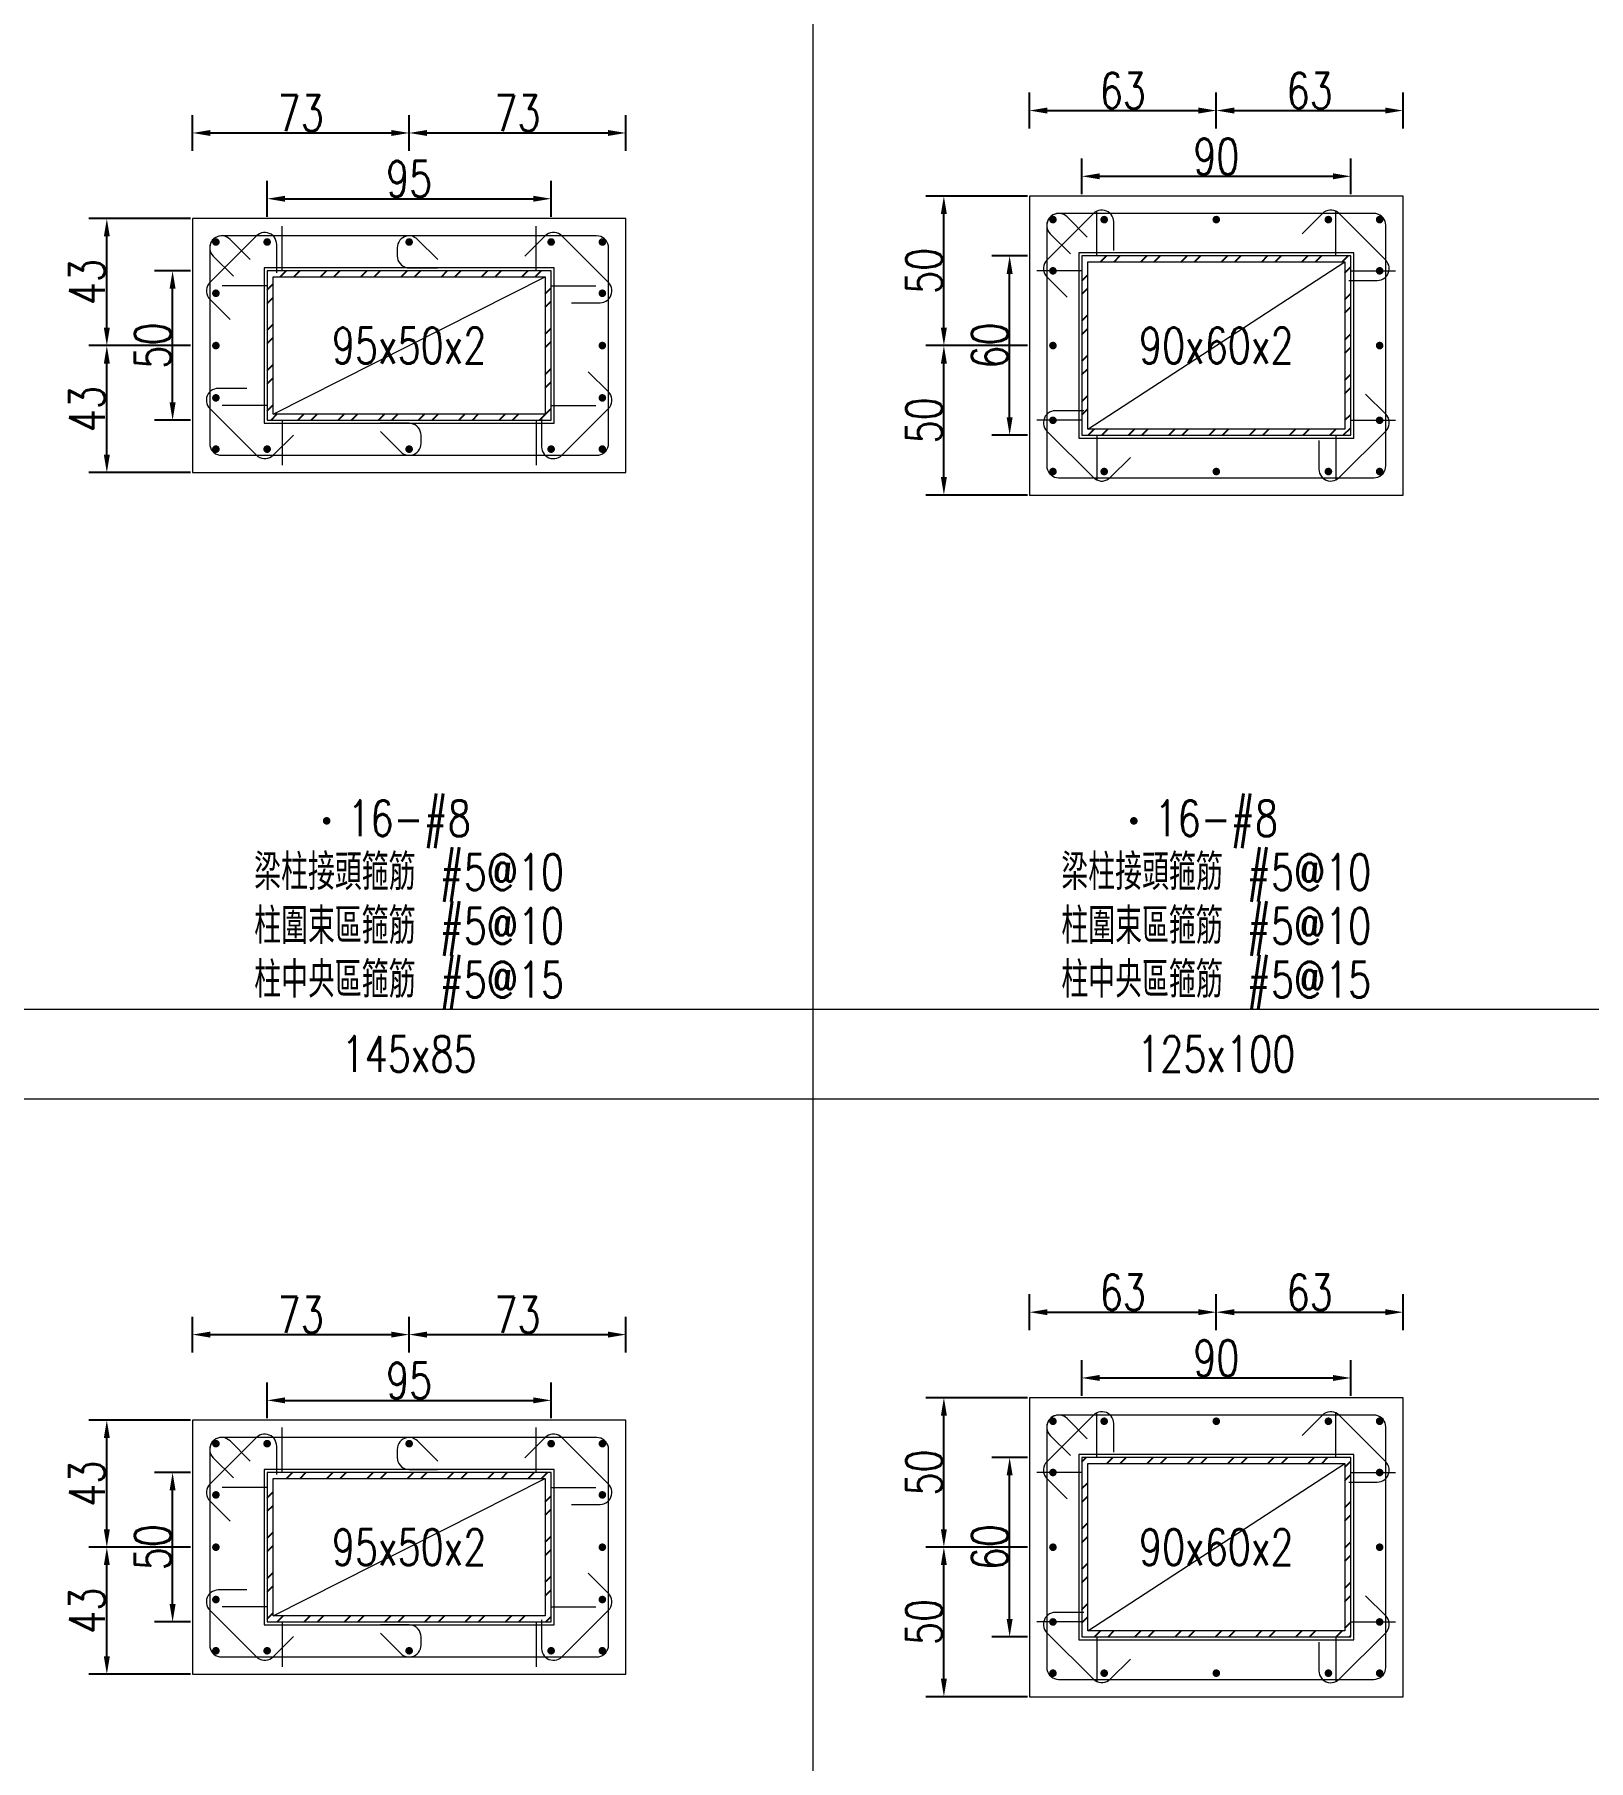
# Model space of a CAD drawing. Header units: millimetres. Extents: x 0 to 3905, y 0 to 8880.
# Drawn here: x 920 to 1440, y 5005 to 5582 of the extents above; entities that cross this region are included whole.
import ezdxf
from ezdxf.enums import TextEntityAlignment as Align

# ---------------------------------------------------------------- set-up
doc = ezdxf.new("R2010")
doc.units = ezdxf.units.MM
doc.layers.get('DEFPOINTS').update_dxf_attribs({"color": 3})
for name, color, linetype in [('Hatch線', 6, 'Continuous'), ('主筋斷面', 2, 'Continuous'), ('文字-主筋根數', 7, 'Continuous'), ('文字-剪力筋 中央區', 7, 'Continuous'), ('文字-剪力筋-BC', 7, 'Continuous'), ('文字-剪力筋-圍束區', 7, 'Continuous'), ('文字-斷面尺寸', 7, 'Continuous'), ('文字-輔助字', 7, 'Continuous'), ('柱斷面線', 4, 'Continuous'), ('標註字', 4, 'Continuous'), ('箍筋線', 1, 'Continuous'), ('網格線', 7, 'Continuous'), ('鋼柱', 11, 'Continuous')]:
    doc.layers.add(name, color=color, linetype=linetype)
doc.styles.add('note', font='txt.shx', dxfattribs={"width": 0.75, "height": 12})
doc.styles.add('txt', font='txt.shx', dxfattribs={"height": 0.2, "bigfont": 'chineset.shx'})
doc.dimstyles.new('RCAD_DIM', dxfattribs={"dimtxt": 12, "dimasz": 6, "dimexe": 6, "dimexo": 0.625, "dimtad": 1, "dimdec": 0, "dimdsep": 46, "dimtxsty": 'note', "dimcen": 2.5, "dimclrd": 256, "dimclre": 256, "dimclrt": 256, "dimadec": 0, "dimazin": 0, "dimtfac": 1, "dimtmove": 0, "dimatfit": 3, "dimfxl": 0, "dimtolj": 1, "dimarcsym": 0})

# ---------------------------------------------------------------- blocks, each defined once
blk = doc.blocks.new('*D618')
at = {"layer": 'DEFPOINTS', "color": 0}
for p in [(1092.5, 5125.125), (997.5, 5118.5), (1092.5, 5118.5)]:
    blk.add_point(p, dxfattribs=at)
at = {"layer": '標註字', "lineweight": -2}
for p, q in [((997.5, 5119.125), (997.5, 5131.125)), ((1092.5, 5119.125), (1092.5, 5131.125)), ((1003.5, 5125.125), (1086.5, 5125.125))]:
    blk.add_line(p, q, dxfattribs=at)
at = {"layer": '標註字'}
for points in [[(1003.5, 5126.125), (1003.5, 5124.125), (997.5, 5125.125)], [(1086.5, 5124.125), (1086.5, 5126.125), (1092.5, 5125.125)]]:
    blk.add_solid(points, dxfattribs=at)
at = {"layer": '標註字', "insert": (1045, 5131.75), "char_height": 12, "attachment_point": 5, "style": 'note'}
blk.add_mtext('\\A1;95', dxfattribs=at)
blk = doc.blocks.new('*D619')
at = {"layer": 'DEFPOINTS', "color": 0}
for p in [(965.875, 5101), (972.5, 5101), (972.5, 5051)]:
    blk.add_point(p, dxfattribs=at)
at = {"layer": '標註字', "lineweight": -2}
for p, q in [((971.875, 5101), (959.875, 5101)), ((965.875, 5057), (965.875, 5095)), ((971.875, 5051), (959.875, 5051))]:
    blk.add_line(p, q, dxfattribs=at)
at = {"layer": '標註字'}
for points in [[(966.875, 5095), (964.875, 5095), (965.875, 5101)], [(964.875, 5057), (966.875, 5057), (965.875, 5051)]]:
    blk.add_solid(points, dxfattribs=at)
at = {"layer": '標註字', "insert": (959.25, 5076), "char_height": 12, "attachment_point": 5, "rotation": 90, "style": 'note'}
blk.add_mtext('\\A1;50', dxfattribs=at)
blk = doc.blocks.new('*D620')
at = {"layer": 'DEFPOINTS', "color": 0}
for p in [(1045, 5147.125), (972.5, 5140.5), (1045, 5140.5)]:
    blk.add_point(p, dxfattribs=at)
at = {"layer": '標註字', "lineweight": -2}
for p, q in [((972.5, 5141.125), (972.5, 5153.125)), ((1045, 5141.125), (1045, 5153.125)), ((978.5, 5147.125), (1039, 5147.125))]:
    blk.add_line(p, q, dxfattribs=at)
at = {"layer": '標註字'}
for points in [[(978.5, 5148.125), (978.5, 5146.125), (972.5, 5147.125)], [(1039, 5146.125), (1039, 5148.125), (1045, 5147.125)]]:
    blk.add_solid(points, dxfattribs=at)
at = {"layer": '標註字', "insert": (1008.75, 5153.75), "char_height": 12, "attachment_point": 5, "style": 'note'}
blk.add_mtext('\\A1;73', dxfattribs=at)
blk = doc.blocks.new('*D621')
at = {"layer": 'DEFPOINTS', "color": 0}
for p in [(1117.5, 5147.125), (1045, 5140.5), (1117.5, 5140.5)]:
    blk.add_point(p, dxfattribs=at)
at = {"layer": '標註字', "lineweight": -2}
for p, q in [((1045, 5141.125), (1045, 5153.125)), ((1117.5, 5141.125), (1117.5, 5153.125)), ((1051, 5147.125), (1111.5, 5147.125))]:
    blk.add_line(p, q, dxfattribs=at)
at = {"layer": '標註字'}
for points in [[(1051, 5148.125), (1051, 5146.125), (1045, 5147.125)], [(1111.5, 5146.125), (1111.5, 5148.125), (1117.5, 5147.125)]]:
    blk.add_solid(points, dxfattribs=at)
at = {"layer": '標註字', "insert": (1081.25, 5153.75), "char_height": 12, "attachment_point": 5, "style": 'note'}
blk.add_mtext('\\A1;73', dxfattribs=at)
blk = doc.blocks.new('*D622')
at = {"layer": 'DEFPOINTS', "color": 0}
for p in [(943.875, 5076), (972.5, 5076), (972.5, 5033.5)]:
    blk.add_point(p, dxfattribs=at)
at = {"layer": '標註字', "lineweight": -2}
for p, q in [((971.875, 5076), (937.875, 5076)), ((943.875, 5039.5), (943.875, 5070)), ((971.875, 5033.5), (937.875, 5033.5))]:
    blk.add_line(p, q, dxfattribs=at)
at = {"layer": '標註字'}
for points in [[(944.875, 5070), (942.875, 5070), (943.875, 5076)], [(942.875, 5039.5), (944.875, 5039.5), (943.875, 5033.5)]]:
    blk.add_solid(points, dxfattribs=at)
at = {"layer": '標註字', "insert": (937.25, 5054.75), "char_height": 12, "attachment_point": 5, "rotation": 90, "style": 'note'}
blk.add_mtext('\\A1;43', dxfattribs=at)
blk = doc.blocks.new('*D623')
at = {"layer": 'DEFPOINTS', "color": 0}
for p in [(943.875, 5118.5), (972.5, 5118.5), (972.5, 5076)]:
    blk.add_point(p, dxfattribs=at)
at = {"layer": '標註字', "lineweight": -2}
for p, q in [((971.875, 5118.5), (937.875, 5118.5)), ((943.875, 5082), (943.875, 5112.5)), ((971.875, 5076), (937.875, 5076))]:
    blk.add_line(p, q, dxfattribs=at)
at = {"layer": '標註字'}
for points in [[(944.875, 5112.5), (942.875, 5112.5), (943.875, 5118.5)], [(942.875, 5082), (944.875, 5082), (943.875, 5076)]]:
    blk.add_solid(points, dxfattribs=at)
at = {"layer": '標註字', "insert": (937.25, 5097.25), "char_height": 12, "attachment_point": 5, "rotation": 90, "style": 'note'}
blk.add_mtext('\\A1;43', dxfattribs=at)
blk = doc.blocks.new('Circle_Filled')
at = {"const_width": 0.5}
blk.add_lwpolyline([(-0.25, 0, 1), (0.25, 0, 1)], format="xyb", close=True, dxfattribs=at)
blk = doc.blocks.new('*D624')
at = {"layer": 'DEFPOINTS', "color": 0}
for p in [(1092.5, 5527.125), (997.5, 5520.5), (1092.5, 5520.5)]:
    blk.add_point(p, dxfattribs=at)
at = {"layer": '標註字', "lineweight": -2}
for p, q in [((997.5, 5521.125), (997.5, 5533.125)), ((1092.5, 5521.125), (1092.5, 5533.125)), ((1003.5, 5527.125), (1086.5, 5527.125))]:
    blk.add_line(p, q, dxfattribs=at)
at = {"layer": '標註字'}
for points in [[(1003.5, 5528.125), (1003.5, 5526.125), (997.5, 5527.125)], [(1086.5, 5526.125), (1086.5, 5528.125), (1092.5, 5527.125)]]:
    blk.add_solid(points, dxfattribs=at)
at = {"layer": '標註字', "insert": (1045, 5533.75), "char_height": 12, "attachment_point": 5, "style": 'note'}
blk.add_mtext('\\A1;95', dxfattribs=at)
blk = doc.blocks.new('*D625')
at = {"layer": 'DEFPOINTS', "color": 0}
for p in [(965.875, 5503), (972.5, 5503), (972.5, 5453)]:
    blk.add_point(p, dxfattribs=at)
at = {"layer": '標註字', "lineweight": -2}
for p, q in [((971.875, 5503), (959.875, 5503)), ((965.875, 5459), (965.875, 5497)), ((971.875, 5453), (959.875, 5453))]:
    blk.add_line(p, q, dxfattribs=at)
at = {"layer": '標註字'}
for points in [[(966.875, 5497), (964.875, 5497), (965.875, 5503)], [(964.875, 5459), (966.875, 5459), (965.875, 5453)]]:
    blk.add_solid(points, dxfattribs=at)
at = {"layer": '標註字', "insert": (959.25, 5478), "char_height": 12, "attachment_point": 5, "rotation": 90, "style": 'note'}
blk.add_mtext('\\A1;50', dxfattribs=at)
blk = doc.blocks.new('*D626')
at = {"layer": 'DEFPOINTS', "color": 0}
for p in [(1045, 5549.125), (972.5, 5542.5), (1045, 5542.5)]:
    blk.add_point(p, dxfattribs=at)
at = {"layer": '標註字', "lineweight": -2}
for p, q in [((972.5, 5543.125), (972.5, 5555.125)), ((1045, 5543.125), (1045, 5555.125)), ((978.5, 5549.125), (1039, 5549.125))]:
    blk.add_line(p, q, dxfattribs=at)
at = {"layer": '標註字'}
for points in [[(978.5, 5550.125), (978.5, 5548.125), (972.5, 5549.125)], [(1039, 5548.125), (1039, 5550.125), (1045, 5549.125)]]:
    blk.add_solid(points, dxfattribs=at)
at = {"layer": '標註字', "insert": (1008.75, 5555.75), "char_height": 12, "attachment_point": 5, "style": 'note'}
blk.add_mtext('\\A1;73', dxfattribs=at)
blk = doc.blocks.new('*D627')
at = {"layer": 'DEFPOINTS', "color": 0}
for p in [(1117.5, 5549.125), (1045, 5542.5), (1117.5, 5542.5)]:
    blk.add_point(p, dxfattribs=at)
at = {"layer": '標註字', "lineweight": -2}
for p, q in [((1045, 5543.125), (1045, 5555.125)), ((1117.5, 5543.125), (1117.5, 5555.125)), ((1051, 5549.125), (1111.5, 5549.125))]:
    blk.add_line(p, q, dxfattribs=at)
at = {"layer": '標註字'}
for points in [[(1051, 5550.125), (1051, 5548.125), (1045, 5549.125)], [(1111.5, 5548.125), (1111.5, 5550.125), (1117.5, 5549.125)]]:
    blk.add_solid(points, dxfattribs=at)
at = {"layer": '標註字', "insert": (1081.25, 5555.75), "char_height": 12, "attachment_point": 5, "style": 'note'}
blk.add_mtext('\\A1;73', dxfattribs=at)
blk = doc.blocks.new('*D628')
at = {"layer": 'DEFPOINTS', "color": 0}
for p in [(943.875, 5478), (972.5, 5478), (972.5, 5435.5)]:
    blk.add_point(p, dxfattribs=at)
at = {"layer": '標註字', "lineweight": -2}
for p, q in [((971.875, 5478), (937.875, 5478)), ((943.875, 5441.5), (943.875, 5472)), ((971.875, 5435.5), (937.875, 5435.5))]:
    blk.add_line(p, q, dxfattribs=at)
at = {"layer": '標註字'}
for points in [[(944.875, 5472), (942.875, 5472), (943.875, 5478)], [(942.875, 5441.5), (944.875, 5441.5), (943.875, 5435.5)]]:
    blk.add_solid(points, dxfattribs=at)
at = {"layer": '標註字', "insert": (937.25, 5456.75), "char_height": 12, "attachment_point": 5, "rotation": 90, "style": 'note'}
blk.add_mtext('\\A1;43', dxfattribs=at)
blk = doc.blocks.new('*D629')
at = {"layer": 'DEFPOINTS', "color": 0}
for p in [(943.875, 5520.5), (972.5, 5520.5), (972.5, 5478)]:
    blk.add_point(p, dxfattribs=at)
at = {"layer": '標註字', "lineweight": -2}
for p, q in [((971.875, 5520.5), (937.875, 5520.5)), ((943.875, 5484), (943.875, 5514.5)), ((971.875, 5478), (937.875, 5478))]:
    blk.add_line(p, q, dxfattribs=at)
at = {"layer": '標註字'}
for points in [[(944.875, 5514.5), (942.875, 5514.5), (943.875, 5520.5)], [(942.875, 5484), (944.875, 5484), (943.875, 5478)]]:
    blk.add_solid(points, dxfattribs=at)
at = {"layer": '標註字', "insert": (937.25, 5499.25), "char_height": 12, "attachment_point": 5, "rotation": 90, "style": 'note'}
blk.add_mtext('\\A1;43', dxfattribs=at)
blk = doc.blocks.new('*D750')
at = {"layer": 'DEFPOINTS', "color": 0}
for p in [(1360, 5132.625), (1270, 5126), (1360, 5126)]:
    blk.add_point(p, dxfattribs=at)
at = {"layer": '標註字', "lineweight": -2}
for p, q in [((1270, 5126.625), (1270, 5138.625)), ((1360, 5126.625), (1360, 5138.625)), ((1276, 5132.625), (1354, 5132.625))]:
    blk.add_line(p, q, dxfattribs=at)
at = {"layer": '標註字'}
for points in [[(1276, 5133.625), (1276, 5131.625), (1270, 5132.625)], [(1354, 5131.625), (1354, 5133.625), (1360, 5132.625)]]:
    blk.add_solid(points, dxfattribs=at)
at = {"layer": '標註字', "insert": (1315, 5139.25), "char_height": 12, "attachment_point": 5, "style": 'note'}
blk.add_mtext('\\A1;90', dxfattribs=at)
blk = doc.blocks.new('*D751')
at = {"layer": 'DEFPOINTS', "color": 0}
for p in [(1245.875, 5106), (1252.5, 5106), (1252.5, 5046)]:
    blk.add_point(p, dxfattribs=at)
at = {"layer": '標註字', "lineweight": -2}
for p, q in [((1251.875, 5106), (1239.875, 5106)), ((1245.875, 5052), (1245.875, 5100)), ((1251.875, 5046), (1239.875, 5046))]:
    blk.add_line(p, q, dxfattribs=at)
at = {"layer": '標註字'}
for points in [[(1246.875, 5100), (1244.875, 5100), (1245.875, 5106)], [(1244.875, 5052), (1246.875, 5052), (1245.875, 5046)]]:
    blk.add_solid(points, dxfattribs=at)
at = {"layer": '標註字', "insert": (1239.25, 5076), "char_height": 12, "attachment_point": 5, "rotation": 90, "style": 'note'}
blk.add_mtext('\\A1;60', dxfattribs=at)
blk = doc.blocks.new('*D752')
at = {"layer": 'DEFPOINTS', "color": 0}
for p in [(1315, 5154.625), (1252.5, 5148), (1315, 5148)]:
    blk.add_point(p, dxfattribs=at)
at = {"layer": '標註字', "lineweight": -2}
for p, q in [((1252.5, 5148.625), (1252.5, 5160.625)), ((1315, 5148.625), (1315, 5160.625)), ((1258.5, 5154.625), (1309, 5154.625))]:
    blk.add_line(p, q, dxfattribs=at)
at = {"layer": '標註字'}
for points in [[(1258.5, 5155.625), (1258.5, 5153.625), (1252.5, 5154.625)], [(1309, 5153.625), (1309, 5155.625), (1315, 5154.625)]]:
    blk.add_solid(points, dxfattribs=at)
at = {"layer": '標註字', "insert": (1283.75, 5161.25), "char_height": 12, "attachment_point": 5, "style": 'note'}
blk.add_mtext('\\A1;63', dxfattribs=at)
blk = doc.blocks.new('*D753')
at = {"layer": 'DEFPOINTS', "color": 0}
for p in [(1377.5, 5154.625), (1315, 5148), (1377.5, 5148)]:
    blk.add_point(p, dxfattribs=at)
at = {"layer": '標註字', "lineweight": -2}
for p, q in [((1315, 5148.625), (1315, 5160.625)), ((1377.5, 5148.625), (1377.5, 5160.625)), ((1321, 5154.625), (1371.5, 5154.625))]:
    blk.add_line(p, q, dxfattribs=at)
at = {"layer": '標註字'}
for points in [[(1321, 5155.625), (1321, 5153.625), (1315, 5154.625)], [(1371.5, 5153.625), (1371.5, 5155.625), (1377.5, 5154.625)]]:
    blk.add_solid(points, dxfattribs=at)
at = {"layer": '標註字', "insert": (1346.25, 5161.25), "char_height": 12, "attachment_point": 5, "style": 'note'}
blk.add_mtext('\\A1;63', dxfattribs=at)
blk = doc.blocks.new('*D754')
at = {"layer": 'DEFPOINTS', "color": 0}
for p in [(1223.875, 5076), (1252.5, 5076), (1252.5, 5026)]:
    blk.add_point(p, dxfattribs=at)
at = {"layer": '標註字', "lineweight": -2}
for p, q in [((1251.875, 5076), (1217.875, 5076)), ((1223.875, 5032), (1223.875, 5070)), ((1251.875, 5026), (1217.875, 5026))]:
    blk.add_line(p, q, dxfattribs=at)
at = {"layer": '標註字'}
for points in [[(1224.875, 5070), (1222.875, 5070), (1223.875, 5076)], [(1222.875, 5032), (1224.875, 5032), (1223.875, 5026)]]:
    blk.add_solid(points, dxfattribs=at)
at = {"layer": '標註字', "insert": (1217.25, 5051), "char_height": 12, "attachment_point": 5, "rotation": 90, "style": 'note'}
blk.add_mtext('\\A1;50', dxfattribs=at)
blk = doc.blocks.new('*D755')
at = {"layer": 'DEFPOINTS', "color": 0}
for p in [(1223.875, 5126), (1252.5, 5126), (1252.5, 5076)]:
    blk.add_point(p, dxfattribs=at)
at = {"layer": '標註字', "lineweight": -2}
for p, q in [((1251.875, 5126), (1217.875, 5126)), ((1223.875, 5082), (1223.875, 5120)), ((1251.875, 5076), (1217.875, 5076))]:
    blk.add_line(p, q, dxfattribs=at)
at = {"layer": '標註字'}
for points in [[(1224.875, 5120), (1222.875, 5120), (1223.875, 5126)], [(1222.875, 5082), (1224.875, 5082), (1223.875, 5076)]]:
    blk.add_solid(points, dxfattribs=at)
at = {"layer": '標註字', "insert": (1217.25, 5101), "char_height": 12, "attachment_point": 5, "rotation": 90, "style": 'note'}
blk.add_mtext('\\A1;50', dxfattribs=at)
blk = doc.blocks.new('*D756')
at = {"layer": 'DEFPOINTS', "color": 0}
for p in [(1360, 5534.625), (1270, 5528), (1360, 5528)]:
    blk.add_point(p, dxfattribs=at)
at = {"layer": '標註字', "lineweight": -2}
for p, q in [((1270, 5528.625), (1270, 5540.625)), ((1360, 5528.625), (1360, 5540.625)), ((1276, 5534.625), (1354, 5534.625))]:
    blk.add_line(p, q, dxfattribs=at)
at = {"layer": '標註字'}
for points in [[(1276, 5535.625), (1276, 5533.625), (1270, 5534.625)], [(1354, 5533.625), (1354, 5535.625), (1360, 5534.625)]]:
    blk.add_solid(points, dxfattribs=at)
at = {"layer": '標註字', "insert": (1315, 5541.25), "char_height": 12, "attachment_point": 5, "style": 'note'}
blk.add_mtext('\\A1;90', dxfattribs=at)
blk = doc.blocks.new('*D757')
at = {"layer": 'DEFPOINTS', "color": 0}
for p in [(1245.875, 5508), (1252.5, 5508), (1252.5, 5448)]:
    blk.add_point(p, dxfattribs=at)
at = {"layer": '標註字', "lineweight": -2}
for p, q in [((1251.875, 5508), (1239.875, 5508)), ((1245.875, 5454), (1245.875, 5502)), ((1251.875, 5448), (1239.875, 5448))]:
    blk.add_line(p, q, dxfattribs=at)
at = {"layer": '標註字'}
for points in [[(1246.875, 5502), (1244.875, 5502), (1245.875, 5508)], [(1244.875, 5454), (1246.875, 5454), (1245.875, 5448)]]:
    blk.add_solid(points, dxfattribs=at)
at = {"layer": '標註字', "insert": (1239.25, 5478), "char_height": 12, "attachment_point": 5, "rotation": 90, "style": 'note'}
blk.add_mtext('\\A1;60', dxfattribs=at)
blk = doc.blocks.new('*D758')
at = {"layer": 'DEFPOINTS', "color": 0}
for p in [(1315, 5556.625), (1252.5, 5550), (1315, 5550)]:
    blk.add_point(p, dxfattribs=at)
at = {"layer": '標註字', "lineweight": -2}
for p, q in [((1252.5, 5550.625), (1252.5, 5562.625)), ((1315, 5550.625), (1315, 5562.625)), ((1258.5, 5556.625), (1309, 5556.625))]:
    blk.add_line(p, q, dxfattribs=at)
at = {"layer": '標註字'}
for points in [[(1258.5, 5557.625), (1258.5, 5555.625), (1252.5, 5556.625)], [(1309, 5555.625), (1309, 5557.625), (1315, 5556.625)]]:
    blk.add_solid(points, dxfattribs=at)
at = {"layer": '標註字', "insert": (1283.75, 5563.25), "char_height": 12, "attachment_point": 5, "style": 'note'}
blk.add_mtext('\\A1;63', dxfattribs=at)
blk = doc.blocks.new('*D759')
at = {"layer": 'DEFPOINTS', "color": 0}
for p in [(1377.5, 5556.625), (1315, 5550), (1377.5, 5550)]:
    blk.add_point(p, dxfattribs=at)
at = {"layer": '標註字', "lineweight": -2}
for p, q in [((1315, 5550.625), (1315, 5562.625)), ((1377.5, 5550.625), (1377.5, 5562.625)), ((1321, 5556.625), (1371.5, 5556.625))]:
    blk.add_line(p, q, dxfattribs=at)
at = {"layer": '標註字'}
for points in [[(1321, 5557.625), (1321, 5555.625), (1315, 5556.625)], [(1371.5, 5555.625), (1371.5, 5557.625), (1377.5, 5556.625)]]:
    blk.add_solid(points, dxfattribs=at)
at = {"layer": '標註字', "insert": (1346.25, 5563.25), "char_height": 12, "attachment_point": 5, "style": 'note'}
blk.add_mtext('\\A1;63', dxfattribs=at)
blk = doc.blocks.new('*D760')
at = {"layer": 'DEFPOINTS', "color": 0}
for p in [(1223.875, 5478), (1252.5, 5478), (1252.5, 5428)]:
    blk.add_point(p, dxfattribs=at)
at = {"layer": '標註字', "lineweight": -2}
for p, q in [((1251.875, 5478), (1217.875, 5478)), ((1223.875, 5434), (1223.875, 5472)), ((1251.875, 5428), (1217.875, 5428))]:
    blk.add_line(p, q, dxfattribs=at)
at = {"layer": '標註字'}
for points in [[(1224.875, 5472), (1222.875, 5472), (1223.875, 5478)], [(1222.875, 5434), (1224.875, 5434), (1223.875, 5428)]]:
    blk.add_solid(points, dxfattribs=at)
at = {"layer": '標註字', "insert": (1217.25, 5453), "char_height": 12, "attachment_point": 5, "rotation": 90, "style": 'note'}
blk.add_mtext('\\A1;50', dxfattribs=at)
blk = doc.blocks.new('*D761')
at = {"layer": 'DEFPOINTS', "color": 0}
for p in [(1223.875, 5528), (1252.5, 5528), (1252.5, 5478)]:
    blk.add_point(p, dxfattribs=at)
at = {"layer": '標註字', "lineweight": -2}
for p, q in [((1251.875, 5528), (1217.875, 5528)), ((1223.875, 5484), (1223.875, 5522)), ((1251.875, 5478), (1217.875, 5478))]:
    blk.add_line(p, q, dxfattribs=at)
at = {"layer": '標註字'}
for points in [[(1224.875, 5522), (1222.875, 5522), (1223.875, 5528)], [(1222.875, 5484), (1224.875, 5484), (1223.875, 5478)]]:
    blk.add_solid(points, dxfattribs=at)
at = {"layer": '標註字', "insert": (1217.25, 5503), "char_height": 12, "attachment_point": 5, "rotation": 90, "style": 'note'}
blk.add_mtext('\\A1;50', dxfattribs=at)

msp = doc.modelspace()

# ---------------------------------------------------------------- hatches: boundary and pattern name
at = {"layer": 'Hatch線'}
h = msp.add_hatch(dxfattribs=at)
h.set_pattern_fill('ANSI32', color=256, style=0)
h.paths.add_polyline_path([(997.5, 5453), (1092.5, 5453), (1092.5, 5503), (997.5, 5503)], flags=17)
h.paths.add_polyline_path([(999.5, 5455), (999.5, 5501), (1090.5, 5501), (1090.5, 5455)])
h = msp.add_hatch(dxfattribs=at)
h.set_pattern_fill('ANSI32', color=256, style=0)
h.paths.add_polyline_path([(1270, 5448), (1360, 5448), (1360, 5508), (1270, 5508)], flags=17)
h.paths.add_polyline_path([(1272, 5450), (1272, 5506), (1358, 5506), (1358, 5450)])
h = msp.add_hatch(dxfattribs=at)
h.set_pattern_fill('ANSI32', color=256, style=0)
h.paths.add_polyline_path([(1270, 5046), (1360, 5046), (1360, 5106), (1270, 5106)], flags=17)
h.paths.add_polyline_path([(1272, 5048), (1272, 5104), (1358, 5104), (1358, 5048)])
h = msp.add_hatch(dxfattribs=at)
h.set_pattern_fill('ANSI32', color=256, style=0)
h.paths.add_polyline_path([(997.5, 5051), (1092.5, 5051), (1092.5, 5101), (997.5, 5101)], flags=17)
h.paths.add_polyline_path([(999.5, 5053), (999.5, 5099), (1090.5, 5099), (1090.5, 5053)])

# ---------------------------------------------------------------- linework, layer by layer
at = {"layer": 'DEFPOINTS', "lineweight": 5}
for points in [[(1275, 5508), (1275, 5523)], [(1355, 5508), (1355, 5523)], [(1002.5, 5503), (1002.5, 5518)], [(1087.5, 5503), (1087.5, 5518)], [(1270, 5447), (1361, 5447), (1361, 5509), (1269, 5509), (1269, 5447), (1270, 5447)], [(997.5, 5452), (1093.5, 5452), (1093.5, 5504), (996.5, 5504), (996.5, 5452), (997.5, 5452)], [(1270, 5503), (1255, 5503)], [(1272, 5450), (1358, 5506)], [(1360, 5503), (1375, 5503)], [(997.5, 5498), (982.5, 5498)], [(999.5, 5455), (1090.5, 5501)], [(1092.5, 5498), (1107.5, 5498)], [(997.5, 5458), (982.5, 5458)], [(1092.5, 5458), (1107.5, 5458)], [(1002.5, 5453), (1002.5, 5438)], [(1087.5, 5453), (1087.5, 5438)], [(1270, 5453), (1255, 5453)], [(1360, 5453), (1375, 5453)], [(1275, 5448), (1275, 5433)], [(1355, 5448), (1355, 5433)], [(1002.5, 5101), (1002.5, 5116)], [(1087.5, 5101), (1087.5, 5116)], [(1275, 5106), (1275, 5121)], [(1355, 5106), (1355, 5121)], [(1270, 5045), (1361, 5045), (1361, 5107), (1269, 5107), (1269, 5045), (1270, 5045)], [(997.5, 5050), (1093.5, 5050), (1093.5, 5102), (996.5, 5102), (996.5, 5050), (997.5, 5050)], [(999.5, 5053), (1090.5, 5099)], [(1270, 5101), (1255, 5101)], [(1272, 5048), (1358, 5104)], [(1360, 5101), (1375, 5101)], [(997.5, 5096), (982.5, 5096)], [(1092.5, 5096), (1107.5, 5096)], [(997.5, 5056), (982.5, 5056)], [(1092.5, 5056), (1107.5, 5056)], [(1002.5, 5051), (1002.5, 5036)], [(1087.5, 5051), (1087.5, 5036)], [(1270, 5051), (1255, 5051)], [(1360, 5051), (1375, 5051)], [(1275, 5046), (1275, 5031)], [(1355, 5046), (1355, 5031)]]:
    msp.add_lwpolyline(points, dxfattribs=at)
at = {"layer": '柱斷面線', "lineweight": 5}
for points in [[(1252.5, 5428), (1377.5, 5428), (1377.5, 5528), (1252.5, 5528), (1252.5, 5428)], [(972.5, 5435.5), (1117.5, 5435.5), (1117.5, 5520.5), (972.5, 5520.5), (972.5, 5435.5)], [(1252.5, 5026), (1377.5, 5026), (1377.5, 5126), (1252.5, 5126), (1252.5, 5026)], [(972.5, 5033.5), (1117.5, 5033.5), (1117.5, 5118.5), (972.5, 5118.5), (972.5, 5033.5)]]:
    msp.add_lwpolyline(points, dxfattribs=at)
at = {"layer": '箍筋線', "lineweight": 5}
for points in [[(1280.69, 5509.81), (1280.69, 5519.35), (1280.63, 5520.02), (1280.46, 5520.66), (1280.19, 5521.27), (1279.82, 5521.83), (1279.36, 5522.32), (1278.83, 5522.72), (1278.23, 5523.02), (1277.6, 5523.23), (1276.93, 5523.32), (1276.27, 5523.3), (1275.61, 5523.17), (1274.99, 5522.93), (1274.41, 5522.59), (1273.9, 5522.16), (1258.34, 5506.6), (1257.89, 5506.07), (1257.55, 5505.47), (1257.31, 5504.82), (1257.19, 5504.13), (1257.19, 5503.44), (1257.31, 5502.76), (1257.55, 5502.11), (1257.89, 5501.51), (1258.34, 5500.98), (1265.08, 5494.23)], [(1271.83, 5514.29), (1265.08, 5521.04), (1264.57, 5521.47), (1263.99, 5521.81), (1263.37, 5522.05), (1262.72, 5522.18), (1262.05, 5522.2), (1261.39, 5522.11), (1260.75, 5521.9), (1260.16, 5521.6), (1259.62, 5521.19), (1259.16, 5520.71), (1258.79, 5520.15), (1258.52, 5519.54), (1258.35, 5518.9), (1258.29, 5518.23), (1258.29, 5437.77), (1258.36, 5437.08), (1258.53, 5436.41), (1258.83, 5435.78), (1259.22, 5435.21), (1259.71, 5434.72), (1260.28, 5434.33), (1260.91, 5434.03), (1261.58, 5433.86), (1262.27, 5433.79), (1367.73, 5433.79), (1368.42, 5433.86), (1369.09, 5434.03), (1369.72, 5434.33), (1370.29, 5434.72), (1370.78, 5435.21), (1371.17, 5435.78), (1371.47, 5436.41), (1371.64, 5437.08), (1371.71, 5437.77), (1371.71, 5518.23), (1371.64, 5518.92), (1371.47, 5519.59), (1371.17, 5520.22), (1370.78, 5520.79), (1370.29, 5521.28), (1369.72, 5521.67), (1369.09, 5521.97), (1368.42, 5522.14), (1367.73, 5522.21), (1262.27, 5522.21), (1261.6, 5522.15), (1260.96, 5521.98), (1260.35, 5521.71), (1259.79, 5521.34), (1259.31, 5520.88), (1258.9, 5520.34), (1258.6, 5519.75), (1258.39, 5519.11), (1258.3, 5518.45), (1258.32, 5517.78), (1258.45, 5517.13), (1258.69, 5516.51), (1259.03, 5515.93), (1259.46, 5515.42), (1266.21, 5508.67)], [(1359.31, 5499.81), (1368.85, 5499.81), (1369.52, 5499.87), (1370.16, 5500.04), (1370.77, 5500.31), (1371.33, 5500.68), (1371.82, 5501.14), (1372.22, 5501.67), (1372.52, 5502.27), (1372.73, 5502.9), (1372.82, 5503.57), (1372.8, 5504.23), (1372.67, 5504.89), (1372.43, 5505.51), (1372.09, 5506.09), (1371.66, 5506.6), (1356.1, 5522.16), (1355.57, 5522.61), (1354.97, 5522.95), (1354.32, 5523.19), (1353.63, 5523.31), (1352.94, 5523.31), (1352.26, 5523.19), (1351.61, 5522.95), (1351.01, 5522.61), (1350.48, 5522.16), (1343.73, 5515.42)], [(1000.69, 5502.31), (1000.69, 5511.85), (1000.63, 5512.52), (1000.46, 5513.16), (1000.19, 5513.77), (999.82, 5514.33), (999.36, 5514.82), (998.83, 5515.22), (998.23, 5515.52), (997.6, 5515.73), (996.93, 5515.82), (996.27, 5515.8), (995.61, 5515.67), (994.99, 5515.43), (994.41, 5515.09), (993.9, 5514.66), (978.34, 5499.1), (977.89, 5498.57), (977.55, 5497.97), (977.31, 5497.32), (977.19, 5496.63), (977.19, 5495.94), (977.31, 5495.26), (977.55, 5494.61), (977.89, 5494.01), (978.34, 5493.48), (985.08, 5486.73)], [(991.83, 5506.79), (985.08, 5513.54), (984.57, 5513.97), (983.99, 5514.31), (983.37, 5514.55), (982.72, 5514.68), (982.05, 5514.7), (981.39, 5514.61), (980.75, 5514.4), (980.16, 5514.1), (979.62, 5513.69), (979.16, 5513.21), (978.79, 5512.65), (978.52, 5512.04), (978.35, 5511.4), (978.29, 5510.73), (978.29, 5445.27), (978.36, 5444.58), (978.53, 5443.91), (978.83, 5443.28), (979.22, 5442.71), (979.71, 5442.22), (980.28, 5441.83), (980.91, 5441.53), (981.58, 5441.36), (982.27, 5441.29), (1107.73, 5441.29), (1108.42, 5441.36), (1109.09, 5441.53), (1109.72, 5441.83), (1110.29, 5442.22), (1110.78, 5442.71), (1111.17, 5443.28), (1111.47, 5443.91), (1111.64, 5444.58), (1111.71, 5445.27), (1111.71, 5510.73), (1111.64, 5511.42), (1111.47, 5512.09), (1111.17, 5512.72), (1110.78, 5513.29), (1110.29, 5513.78), (1109.72, 5514.17), (1109.09, 5514.47), (1108.42, 5514.64), (1107.73, 5514.71), (982.27, 5514.71), (981.6, 5514.65), (980.96, 5514.48), (980.35, 5514.21), (979.79, 5513.84), (979.31, 5513.38), (978.9, 5512.84), (978.6, 5512.25), (978.39, 5511.61), (978.3, 5510.95), (978.32, 5510.28), (978.45, 5509.63), (978.69, 5509.01), (979.03, 5508.43), (979.46, 5507.92), (986.21, 5501.17)], [(1054.56, 5506.79), (1047.81, 5513.54), (1047.3, 5513.97), (1046.72, 5514.31), (1046.1, 5514.55), (1045.45, 5514.68), (1044.78, 5514.7), (1044.12, 5514.61), (1043.48, 5514.4), (1042.89, 5514.1), (1042.35, 5513.69), (1041.89, 5513.21), (1041.52, 5512.65), (1041.25, 5512.04), (1041.08, 5511.4), (1041.03, 5510.73), (1041.03, 5507.98), (1041.09, 5507.28), (1041.26, 5506.62), (1041.56, 5505.99), (1041.95, 5505.42), (1042.44, 5504.93), (1043.01, 5504.53), (1043.64, 5504.24), (1044.31, 5504.06), (1045, 5504), (1054.54, 5504)], [(1099.31, 5492.31), (1108.85, 5492.31), (1109.52, 5492.37), (1110.16, 5492.54), (1110.77, 5492.81), (1111.33, 5493.18), (1111.82, 5493.64), (1112.22, 5494.17), (1112.52, 5494.77), (1112.73, 5495.4), (1112.82, 5496.07), (1112.8, 5496.73), (1112.67, 5497.39), (1112.43, 5498.01), (1112.09, 5498.59), (1111.66, 5499.1), (1096.1, 5514.66), (1095.57, 5515.11), (1094.97, 5515.45), (1094.32, 5515.69), (1093.63, 5515.81), (1092.94, 5515.81), (1092.26, 5515.69), (1091.61, 5515.45), (1091.01, 5515.11), (1090.48, 5514.66), (1083.73, 5507.92)], [(1089.31, 5453.69), (1089.31, 5444.15), (1089.37, 5443.48), (1089.54, 5442.84), (1089.81, 5442.23), (1090.18, 5441.67), (1090.64, 5441.18), (1091.17, 5440.78), (1091.77, 5440.48), (1092.4, 5440.27), (1093.07, 5440.18), (1093.73, 5440.2), (1094.39, 5440.33), (1095.01, 5440.57), (1095.59, 5440.91), (1096.1, 5441.34), (1111.66, 5456.9), (1112.11, 5457.43), (1112.45, 5458.03), (1112.69, 5458.68), (1112.81, 5459.37), (1112.81, 5460.06), (1112.69, 5460.74), (1112.45, 5461.39), (1112.11, 5461.99), (1111.66, 5462.52), (1104.92, 5469.27)], [(990.69, 5463.69), (981.15, 5463.69), (980.48, 5463.63), (979.84, 5463.46), (979.23, 5463.19), (978.67, 5462.82), (978.18, 5462.36), (977.78, 5461.83), (977.48, 5461.23), (977.27, 5460.6), (977.18, 5459.93), (977.2, 5459.27), (977.33, 5458.61), (977.57, 5457.99), (977.91, 5457.41), (978.34, 5456.9), (993.9, 5441.34), (994.43, 5440.89), (995.03, 5440.55), (995.68, 5440.31), (996.37, 5440.19), (997.06, 5440.19), (997.74, 5440.31), (998.39, 5440.55), (998.99, 5440.89), (999.52, 5441.34), (1006.27, 5448.08)], [(1349.31, 5446.19), (1349.31, 5436.65), (1349.37, 5435.98), (1349.54, 5435.34), (1349.81, 5434.73), (1350.18, 5434.17), (1350.64, 5433.68), (1351.17, 5433.28), (1351.77, 5432.98), (1352.4, 5432.77), (1353.07, 5432.68), (1353.73, 5432.7), (1354.39, 5432.83), (1355.01, 5433.07), (1355.59, 5433.41), (1356.1, 5433.84), (1371.66, 5449.4), (1372.11, 5449.93), (1372.45, 5450.53), (1372.69, 5451.18), (1372.81, 5451.87), (1372.81, 5452.56), (1372.69, 5453.24), (1372.45, 5453.89), (1372.11, 5454.49), (1371.66, 5455.02), (1364.92, 5461.77)], [(1035.44, 5449.21), (1042.19, 5442.46), (1042.7, 5442.03), (1043.28, 5441.69), (1043.9, 5441.45), (1044.55, 5441.32), (1045.22, 5441.3), (1045.88, 5441.39), (1046.52, 5441.6), (1047.11, 5441.9), (1047.65, 5442.31), (1048.11, 5442.79), (1048.48, 5443.35), (1048.75, 5443.96), (1048.92, 5444.6), (1048.97, 5445.27), (1048.97, 5448.02), (1048.91, 5448.72), (1048.74, 5449.38), (1048.44, 5450.01), (1048.05, 5450.58), (1047.56, 5451.07), (1046.99, 5451.47), (1046.36, 5451.76), (1045.69, 5451.94), (1045, 5452), (1035.46, 5452)], [(1270.69, 5456.19), (1261.15, 5456.19), (1260.48, 5456.13), (1259.84, 5455.96), (1259.23, 5455.69), (1258.67, 5455.32), (1258.18, 5454.86), (1257.78, 5454.33), (1257.48, 5453.73), (1257.27, 5453.1), (1257.18, 5452.43), (1257.2, 5451.77), (1257.33, 5451.11), (1257.57, 5450.49), (1257.91, 5449.91), (1258.34, 5449.4), (1273.9, 5433.84), (1274.43, 5433.39), (1275.03, 5433.05), (1275.68, 5432.81), (1276.37, 5432.69), (1277.06, 5432.69), (1277.74, 5432.81), (1278.39, 5433.05), (1278.99, 5433.39), (1279.52, 5433.84), (1286.27, 5440.58)], [(1280.69, 5107.81), (1280.69, 5117.35), (1280.63, 5118.02), (1280.46, 5118.66), (1280.19, 5119.27), (1279.82, 5119.83), (1279.36, 5120.32), (1278.83, 5120.72), (1278.23, 5121.02), (1277.6, 5121.23), (1276.93, 5121.32), (1276.27, 5121.3), (1275.61, 5121.17), (1274.99, 5120.93), (1274.41, 5120.59), (1273.9, 5120.16), (1258.34, 5104.6), (1257.89, 5104.07), (1257.55, 5103.47), (1257.31, 5102.82), (1257.19, 5102.13), (1257.19, 5101.44), (1257.31, 5100.76), (1257.55, 5100.11), (1257.89, 5099.51), (1258.34, 5098.98), (1265.08, 5092.23)], [(1271.83, 5112.29), (1265.08, 5119.04), (1264.57, 5119.47), (1263.99, 5119.81), (1263.37, 5120.05), (1262.72, 5120.18), (1262.05, 5120.2), (1261.39, 5120.11), (1260.75, 5119.9), (1260.16, 5119.6), (1259.62, 5119.19), (1259.16, 5118.71), (1258.79, 5118.15), (1258.52, 5117.54), (1258.35, 5116.9), (1258.29, 5116.23), (1258.29, 5035.77), (1258.36, 5035.08), (1258.53, 5034.41), (1258.83, 5033.78), (1259.22, 5033.21), (1259.71, 5032.72), (1260.28, 5032.33), (1260.91, 5032.03), (1261.58, 5031.86), (1262.27, 5031.79), (1367.73, 5031.79), (1368.42, 5031.86), (1369.09, 5032.03), (1369.72, 5032.33), (1370.29, 5032.72), (1370.78, 5033.21), (1371.17, 5033.78), (1371.47, 5034.41), (1371.64, 5035.08), (1371.71, 5035.77), (1371.71, 5116.23), (1371.64, 5116.92), (1371.47, 5117.59), (1371.17, 5118.22), (1370.78, 5118.79), (1370.29, 5119.28), (1369.72, 5119.67), (1369.09, 5119.97), (1368.42, 5120.14), (1367.73, 5120.21), (1262.27, 5120.21), (1261.6, 5120.15), (1260.96, 5119.98), (1260.35, 5119.71), (1259.79, 5119.34), (1259.31, 5118.88), (1258.9, 5118.34), (1258.6, 5117.75), (1258.39, 5117.11), (1258.3, 5116.45), (1258.32, 5115.78), (1258.45, 5115.13), (1258.69, 5114.51), (1259.03, 5113.93), (1259.46, 5113.42), (1266.21, 5106.67)], [(1359.31, 5097.81), (1368.85, 5097.81), (1369.52, 5097.87), (1370.16, 5098.04), (1370.77, 5098.31), (1371.33, 5098.68), (1371.82, 5099.14), (1372.22, 5099.67), (1372.52, 5100.27), (1372.73, 5100.9), (1372.82, 5101.57), (1372.8, 5102.23), (1372.67, 5102.89), (1372.43, 5103.51), (1372.09, 5104.09), (1371.66, 5104.6), (1356.1, 5120.16), (1355.57, 5120.61), (1354.97, 5120.95), (1354.32, 5121.19), (1353.63, 5121.31), (1352.94, 5121.31), (1352.26, 5121.19), (1351.61, 5120.95), (1351.01, 5120.61), (1350.48, 5120.16), (1343.73, 5113.42)], [(1000.69, 5100.31), (1000.69, 5109.85), (1000.63, 5110.52), (1000.46, 5111.16), (1000.19, 5111.77), (999.82, 5112.33), (999.36, 5112.82), (998.83, 5113.22), (998.23, 5113.52), (997.6, 5113.73), (996.93, 5113.82), (996.27, 5113.8), (995.61, 5113.67), (994.99, 5113.43), (994.41, 5113.09), (993.9, 5112.66), (978.34, 5097.1), (977.89, 5096.57), (977.55, 5095.97), (977.31, 5095.32), (977.19, 5094.63), (977.19, 5093.94), (977.31, 5093.26), (977.55, 5092.61), (977.89, 5092.01), (978.34, 5091.48), (985.08, 5084.73)], [(991.83, 5104.79), (985.08, 5111.54), (984.57, 5111.97), (983.99, 5112.31), (983.37, 5112.55), (982.72, 5112.68), (982.05, 5112.7), (981.39, 5112.61), (980.75, 5112.4), (980.16, 5112.1), (979.62, 5111.69), (979.16, 5111.21), (978.79, 5110.65), (978.52, 5110.04), (978.35, 5109.4), (978.29, 5108.73), (978.29, 5043.27), (978.36, 5042.58), (978.53, 5041.91), (978.83, 5041.28), (979.22, 5040.71), (979.71, 5040.22), (980.28, 5039.83), (980.91, 5039.53), (981.58, 5039.36), (982.27, 5039.29), (1107.73, 5039.29), (1108.42, 5039.36), (1109.09, 5039.53), (1109.72, 5039.83), (1110.29, 5040.22), (1110.78, 5040.71), (1111.17, 5041.28), (1111.47, 5041.91), (1111.64, 5042.58), (1111.71, 5043.27), (1111.71, 5108.73), (1111.64, 5109.42), (1111.47, 5110.09), (1111.17, 5110.72), (1110.78, 5111.29), (1110.29, 5111.78), (1109.72, 5112.17), (1109.09, 5112.47), (1108.42, 5112.64), (1107.73, 5112.71), (982.27, 5112.71), (981.6, 5112.65), (980.96, 5112.48), (980.35, 5112.21), (979.79, 5111.84), (979.31, 5111.38), (978.9, 5110.84), (978.6, 5110.25), (978.39, 5109.61), (978.3, 5108.95), (978.32, 5108.28), (978.45, 5107.63), (978.69, 5107.01), (979.03, 5106.43), (979.46, 5105.92), (986.21, 5099.17)], [(1054.56, 5104.79), (1047.81, 5111.54), (1047.3, 5111.97), (1046.72, 5112.31), (1046.1, 5112.55), (1045.45, 5112.68), (1044.78, 5112.7), (1044.12, 5112.61), (1043.48, 5112.4), (1042.89, 5112.1), (1042.35, 5111.69), (1041.89, 5111.21), (1041.52, 5110.65), (1041.25, 5110.04), (1041.08, 5109.4), (1041.03, 5108.73), (1041.03, 5105.98), (1041.09, 5105.28), (1041.26, 5104.62), (1041.56, 5103.99), (1041.95, 5103.42), (1042.44, 5102.93), (1043.01, 5102.53), (1043.64, 5102.24), (1044.31, 5102.06), (1045, 5102), (1054.54, 5102)], [(1099.31, 5090.31), (1108.85, 5090.31), (1109.52, 5090.37), (1110.16, 5090.54), (1110.77, 5090.81), (1111.33, 5091.18), (1111.82, 5091.64), (1112.22, 5092.17), (1112.52, 5092.77), (1112.73, 5093.4), (1112.82, 5094.07), (1112.8, 5094.73), (1112.67, 5095.39), (1112.43, 5096.01), (1112.09, 5096.59), (1111.66, 5097.1), (1096.1, 5112.66), (1095.57, 5113.11), (1094.97, 5113.45), (1094.32, 5113.69), (1093.63, 5113.81), (1092.94, 5113.81), (1092.26, 5113.69), (1091.61, 5113.45), (1091.01, 5113.11), (1090.48, 5112.66), (1083.73, 5105.92)], [(1089.31, 5051.69), (1089.31, 5042.15), (1089.37, 5041.48), (1089.54, 5040.84), (1089.81, 5040.23), (1090.18, 5039.67), (1090.64, 5039.18), (1091.17, 5038.78), (1091.77, 5038.48), (1092.4, 5038.27), (1093.07, 5038.18), (1093.73, 5038.2), (1094.39, 5038.33), (1095.01, 5038.57), (1095.59, 5038.91), (1096.1, 5039.34), (1111.66, 5054.9), (1112.11, 5055.43), (1112.45, 5056.03), (1112.69, 5056.68), (1112.81, 5057.37), (1112.81, 5058.06), (1112.69, 5058.74), (1112.45, 5059.39), (1112.11, 5059.99), (1111.66, 5060.52), (1104.92, 5067.27)], [(990.69, 5061.69), (981.15, 5061.69), (980.48, 5061.63), (979.84, 5061.46), (979.23, 5061.19), (978.67, 5060.82), (978.18, 5060.36), (977.78, 5059.83), (977.48, 5059.23), (977.27, 5058.6), (977.18, 5057.93), (977.2, 5057.27), (977.33, 5056.61), (977.57, 5055.99), (977.91, 5055.41), (978.34, 5054.9), (993.9, 5039.34), (994.43, 5038.89), (995.03, 5038.55), (995.68, 5038.31), (996.37, 5038.19), (997.06, 5038.19), (997.74, 5038.31), (998.39, 5038.55), (998.99, 5038.89), (999.52, 5039.34), (1006.27, 5046.08)], [(1349.31, 5044.19), (1349.31, 5034.65), (1349.37, 5033.98), (1349.54, 5033.34), (1349.81, 5032.73), (1350.18, 5032.17), (1350.64, 5031.68), (1351.17, 5031.28), (1351.77, 5030.98), (1352.4, 5030.77), (1353.07, 5030.68), (1353.73, 5030.7), (1354.39, 5030.83), (1355.01, 5031.07), (1355.59, 5031.41), (1356.1, 5031.84), (1371.66, 5047.4), (1372.11, 5047.93), (1372.45, 5048.53), (1372.69, 5049.18), (1372.81, 5049.87), (1372.81, 5050.56), (1372.69, 5051.24), (1372.45, 5051.89), (1372.11, 5052.49), (1371.66, 5053.02), (1364.92, 5059.77)], [(1270.69, 5054.19), (1261.15, 5054.19), (1260.48, 5054.13), (1259.84, 5053.96), (1259.23, 5053.69), (1258.67, 5053.32), (1258.18, 5052.86), (1257.78, 5052.33), (1257.48, 5051.73), (1257.27, 5051.1), (1257.18, 5050.43), (1257.2, 5049.77), (1257.33, 5049.11), (1257.57, 5048.49), (1257.91, 5047.91), (1258.34, 5047.4), (1273.9, 5031.84), (1274.43, 5031.39), (1275.03, 5031.05), (1275.68, 5030.81), (1276.37, 5030.69), (1277.06, 5030.69), (1277.74, 5030.81), (1278.39, 5031.05), (1278.99, 5031.39), (1279.52, 5031.84), (1286.27, 5038.58)], [(1035.44, 5047.21), (1042.19, 5040.46), (1042.7, 5040.03), (1043.28, 5039.69), (1043.9, 5039.45), (1044.55, 5039.32), (1045.22, 5039.3), (1045.88, 5039.39), (1046.52, 5039.6), (1047.11, 5039.9), (1047.65, 5040.31), (1048.11, 5040.79), (1048.48, 5041.35), (1048.75, 5041.96), (1048.92, 5042.6), (1048.97, 5043.27), (1048.97, 5046.02), (1048.91, 5046.72), (1048.74, 5047.38), (1048.44, 5048.01), (1048.05, 5048.58), (1047.56, 5049.07), (1046.99, 5049.47), (1046.36, 5049.76), (1045.69, 5049.94), (1045, 5050), (1035.46, 5050)]]:
    msp.add_lwpolyline(points, dxfattribs=at)
at = {"layer": '網格線', "lineweight": 5}
for points in [[(1180, 5628), (1180, 5256)], [(910, 5256), (1180, 5256)], [(1180, 5256), (1450, 5256)], [(1180, 5256), (1180, 5226)], [(910, 5226), (1180, 5226)], [(1180, 5226), (1450, 5226)], [(1180, 5226), (1180, 4854)]]:
    msp.add_lwpolyline(points, dxfattribs=at)
at = {"layer": '鋼柱', "lineweight": 5}
for points in [[(997.5, 5453), (1092.5, 5453), (1092.5, 5503), (997.5, 5503), (997.5, 5453)], [(1270, 5448), (1360, 5448), (1360, 5508), (1270, 5508), (1270, 5448)], [(1272, 5450), (1272, 5506), (1358, 5506), (1358, 5450), (1272, 5450)], [(999.5, 5455), (999.5, 5501), (1090.5, 5501), (1090.5, 5455), (999.5, 5455)], [(1270, 5046), (1360, 5046), (1360, 5106), (1270, 5106), (1270, 5046)], [(997.5, 5051), (1092.5, 5051), (1092.5, 5101), (997.5, 5101), (997.5, 5051)], [(999.5, 5053), (999.5, 5099), (1090.5, 5099), (1090.5, 5053), (999.5, 5053)], [(1272, 5048), (1272, 5104), (1358, 5104), (1358, 5048), (1272, 5048)]]:
    msp.add_lwpolyline(points, dxfattribs=at)

# ---------------------------------------------------------------- block references
at = {"layer": '主筋斷面', "lineweight": 5, "xscale": 2.539999961853027, "yscale": 2.539999961853027}
for p in [(1260.36, 5520.14), (1277.5, 5520.14), (1315, 5520.14), (1352.5, 5520.14), (1369.64, 5520.14), (980.36, 5512.64), (997.5, 5512.64), (1045, 5512.64), (1092.5, 5512.64), (1109.64, 5512.64), (1260.36, 5503), (1369.64, 5503), (980.36, 5495.5), (1109.64, 5495.5), (980.36, 5478), (1109.64, 5478), (1260.36, 5478), (1369.64, 5478), (980.36, 5460.5), (1109.64, 5460.5), (1260.36, 5453), (1369.64, 5453), (980.36, 5443.36), (997.5, 5443.36), (1045, 5443.36), (1092.5, 5443.36), (1109.64, 5443.36), (1260.36, 5435.86), (1277.5, 5435.86), (1315, 5435.86), (1352.5, 5435.86), (1369.64, 5435.86), (1017.42, 5319), (1287.42, 5319), (1260.36, 5118.14), (1277.5, 5118.14), (1315, 5118.14), (1352.5, 5118.14), (1369.64, 5118.14), (980.36, 5110.64), (997.5, 5110.64), (1045, 5110.64), (1092.5, 5110.64), (1109.64, 5110.64), (1260.36, 5101), (1369.64, 5101), (980.36, 5093.5), (1109.64, 5093.5), (980.36, 5076), (1109.64, 5076), (1260.36, 5076), (1369.64, 5076), (980.36, 5058.5), (1109.64, 5058.5), (1260.36, 5051), (1369.64, 5051), (980.36, 5041.36), (997.5, 5041.36), (1045, 5041.36), (1092.5, 5041.36), (1109.64, 5041.36), (1260.36, 5033.86), (1277.5, 5033.86), (1315, 5033.86), (1352.5, 5033.86), (1369.64, 5033.86)]:
    msp.add_blockref('Circle_Filled', p, dxfattribs=at)

# ---------------------------------------------------------------- texts
at = {"layer": '文字-主筋根數', "style": 'txt', "width": 0.75}
for p in [(1045, 5319), (1315, 5319)]:
    msp.add_text('16-#8', height=12, dxfattribs=at).set_placement(p, align=Align.MIDDLE)
at = {"layer": '文字-剪力筋 中央區', "style": 'txt', "width": 0.75}
for p in [(1045, 5265), (1315, 5265)]:
    msp.add_text('柱中央區箍筋 #5@15', height=12, dxfattribs=at).set_placement(p, align=Align.MIDDLE)
at = {"layer": '文字-剪力筋-BC', "style": 'txt', "width": 0.75}
for p in [(1045, 5301), (1315, 5301)]:
    msp.add_text('梁柱接頭箍筋 #5@10', height=12, dxfattribs=at).set_placement(p, align=Align.MIDDLE)
at = {"layer": '文字-剪力筋-圍束區', "style": 'txt', "width": 0.75}
for p in [(1045, 5283), (1315, 5283)]:
    msp.add_text('柱圍束區箍筋 #5@10', height=12, dxfattribs=at).set_placement(p, align=Align.MIDDLE)
at = {"layer": '文字-斷面尺寸', "style": 'txt', "width": 0.75}
for s, p in [('145x85', (1045, 5241)), ('125x100', (1315, 5241))]:
    msp.add_text(s, height=12, dxfattribs=at).set_placement(p, align=Align.MIDDLE)
at = {"layer": '文字-輔助字', "style": 'txt', "width": 0.75}
for s, p in [('95x50x2', (1045, 5478)), ('90x60x2', (1315, 5478)), ('95x50x2', (1045, 5076)), ('90x60x2', (1315, 5076))]:
    msp.add_text(s, height=12, dxfattribs=at).set_placement(p, align=Align.MIDDLE)

# ---------------------------------------------------------------- dimensions: what is measured, and where the dimension line sits
at = {"layer": '標註字'}
for base, p1, p2, picture, middle in [((1315, 5556.625), (1252.5, 5550), (1315, 5550), '*D758', (1283.75, 5563.25)), ((1377.5, 5556.625), (1315, 5550), (1377.5, 5550), '*D759', (1346.25, 5563.25)), ((1045, 5549.125), (972.5, 5542.5), (1045, 5542.5), '*D626', (1008.75, 5555.75)), ((1117.5, 5549.125), (1045, 5542.5), (1117.5, 5542.5), '*D627', (1081.25, 5555.75)), ((1360, 5534.62), (1270, 5528), (1360, 5528), '*D756', (1315, 5541.25)), ((1092.5, 5527.12), (997.5, 5520.5), (1092.5, 5520.5), '*D624', (1045, 5533.75)), ((1315, 5154.625), (1252.5, 5148), (1315, 5148), '*D752', (1283.75, 5161.25)), ((1377.5, 5154.625), (1315, 5148), (1377.5, 5148), '*D753', (1346.25, 5161.25)), ((1045, 5147.125), (972.5, 5140.5), (1045, 5140.5), '*D620', (1008.75, 5153.75)), ((1117.5, 5147.125), (1045, 5140.5), (1117.5, 5140.5), '*D621', (1081.25, 5153.75)), ((1360, 5132.62), (1270, 5126), (1360, 5126), '*D750', (1315, 5139.25)), ((1092.5, 5125.12), (997.5, 5118.5), (1092.5, 5118.5), '*D618', (1045, 5131.75))]:
    dim = msp.add_linear_dim(base=base, p1=p1, p2=p2, dimstyle='RCAD_DIM', dxfattribs=at)
    dim.commit()
    dim.dimension.update_dxf_attribs({"geometry": picture, "text_midpoint": middle})
for base, p1, p2, picture, middle in [((1223.88, 5528), (1252.5, 5478), (1252.5, 5528), '*D761', (1217.25, 5503)), ((943.875, 5520.5), (972.5, 5478), (972.5, 5520.5), '*D629', (937.25, 5499.25)), ((965.88, 5503), (972.5, 5453), (972.5, 5503), '*D625', (959.25, 5478)), ((1245.88, 5508), (1252.5, 5448), (1252.5, 5508), '*D757', (1239.25, 5478)), ((943.875, 5478), (972.5, 5435.5), (972.5, 5478), '*D628', (937.25, 5456.75)), ((1223.88, 5478), (1252.5, 5428), (1252.5, 5478), '*D760', (1217.25, 5453)), ((1223.88, 5126), (1252.5, 5076), (1252.5, 5126), '*D755', (1217.25, 5101)), ((943.875, 5118.5), (972.5, 5076), (972.5, 5118.5), '*D623', (937.25, 5097.25)), ((1245.88, 5106), (1252.5, 5046), (1252.5, 5106), '*D751', (1239.25, 5076)), ((965.88, 5101), (972.5, 5051), (972.5, 5101), '*D619', (959.25, 5076)), ((943.875, 5076), (972.5, 5033.5), (972.5, 5076), '*D622', (937.25, 5054.75)), ((1223.88, 5076), (1252.5, 5026), (1252.5, 5076), '*D754', (1217.25, 5051))]:
    dim = msp.add_linear_dim(base=base, p1=p1, p2=p2, angle=90, dimstyle='RCAD_DIM', dxfattribs=at)
    dim.commit()
    dim.dimension.update_dxf_attribs({"geometry": picture, "text_midpoint": middle})

doc.saveas('drawing.dxf')
